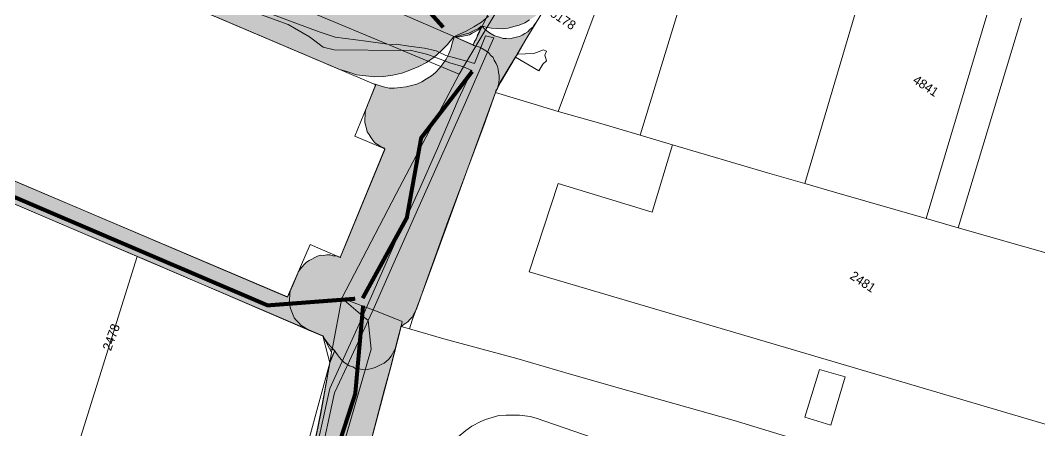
# Model space of a CAD drawing. Header units: metres. Extents: x -334141 to -333355, y -28168 to -27441.
# Drawn here: x -333791 to -333651.6, y -27742.8 to -27686.8 of the extents above; entities that cross this region are included whole.
import ezdxf

# ---------------------------------------------------------------- set-up
doc = ezdxf.new("R2010")
doc.units = ezdxf.units.M
for name, color, linetype, lineweight, true_color in [('EB-12-STREET-16-26M', 7, 'CONTINUOUS', 18, 0x4a5a46), ('EB-12-STREET-9-16M', 7, 'CONTINUOUS', 18, 0x84917d), ('EB-12-STREET-UNDER-9M', 7, 'CONTINUOUS', 18, 0xb7c0b2), ('EB-12-STREET-VOID', 7, 'CONTINUOUS', 18, 0xe5e8e1), ('EB-BASE-DIVIDING', 7, 'CONTINUOUS', 18, 0xc8bcac), ('EB-BASE-EASEMENTS', 7, 'CONTINUOUS', 18, 0x71806b), ('EB-BASE-PARCEL-NUMBERS', 7, 'CONTINUOUS', 9, 0x8a8d90), ('EB-BASE-PARCELS', 7, 'CONTINUOUS', 18, 0x8a8d90), ('EB-BASE-SECTIONS', 7, 'CONTINUOUS', 9, 0xded8cf), ('EB-BASE-SHEETS', 7, 'CONTINUOUS', 9, 0xded8cf), ('EB-BASE-STRUCTURES', 7, 'CONTINUOUS', 18, 0x4e504d), ('EB-PLOT-OUTLINE', 7, 'CONTINUOUS', 18, 0x151515)]:
    doc.layers.add(name, color=color, linetype=linetype, lineweight=lineweight, true_color=true_color)
doc.styles.add('OD-INTER', font='Inter.ttf')

msp = doc.modelspace()

# ---------------------------------------------------------------- hatches: boundary and pattern name
at = {"layer": 'EB-12-STREET-VOID', "transparency": 33554630}
for points in [[(-333731.79, -27689.1), (-333732.57, -27690.08), (-333733.43, -27690.93), (-333734.38, -27691.79), (-333735.43, -27692.53), (-333736.47, -27693.05), (-333737.69, -27693.56), (-333738.81, -27693.96), (-333740.03, -27694.25), (-333741.33, -27694.43), (-333742.53, -27694.5), (-333743.73, -27694.34), (-333745.02, -27694.19), (-333746.21, -27693.81), (-333747.4, -27693.44), (-333774.13, -27682.06), (-333775.31, -27681.46), (-333776.4, -27680.76), (-333777.39, -27680.06), (-333778.38, -27679.13), (-333779.18, -27678.22), (-333779.97, -27677.19), (-333780.58, -27676.06), (-333781.19, -27674.82), (-333781.52, -27673.69), (-333781.84, -27672.35), (-333781.98, -27671.12), (-333782.03, -27669.9), (-333781.98, -27668.57), (-333781.75, -27667.25), (-333781.43, -27666.04), (-333780.93, -27664.83), (-333780.42, -27663.74), (-333779.74, -27662.66), (-333778.96, -27661.57), (-333778, -27660.72), (-333773.5, -27656.33), (-333772.54, -27655.47), (-333771.4, -27654.74), (-333770.27, -27654.11), (-333769.05, -27653.6), (-333767.83, -27653.2), (-333766.53, -27652.91), (-333765.22, -27652.73), (-333763.84, -27652.78), (-333762.55, -27652.94), (-333761.26, -27653.21), (-333759.98, -27653.59), (-333742.53, -27660.2), (-333742.44, -27660.2), (-333731.2, -27664.48), (-333730.01, -27664.97), (-333728.92, -27665.56), (-333727.84, -27666.38), (-333726.94, -27667.18), (-333726.05, -27667.99), (-333725.25, -27669.02), (-333724.54, -27670.04), (-333724.03, -27671.17), (-333723.51, -27672.3), (-333723.19, -27673.53), (-333722.95, -27674.76), (-333722.81, -27675.99), (-333722.77, -27677.32), (-333722.9, -27678.54), (-333723.22, -27679.75), (-333723.54, -27680.96), (-333724.05, -27682.16), (-333724.64, -27683.25), (-333725.33, -27684.34), (-333726.1, -27685.31), (-333726.97, -27686.17), (-333727.92, -27687.02), (-333728.96, -27687.65), (-333730.09, -27688.28), (-333731.22, -27688.79), (-333731.69, -27689), (-333731.79, -27689.1)], [(-333720.33, -27668.64), (-333719.6, -27669), (-333718.97, -27669.35), (-333718.33, -27669.82), (-333717.7, -27670.29), (-333717.17, -27670.86), (-333716.63, -27671.43), (-333716.29, -27672.11), (-333715.94, -27672.79), (-333715.59, -27673.47), (-333715.44, -27674.25), (-333715.28, -27675.03), (-333715.21, -27675.81), (-333715.15, -27676.59), (-333715.27, -27677.37), (-333715.39, -27678.14), (-333715.69, -27678.9), (-333715.99, -27679.56), (-333716.29, -27680.22), (-333718.46, -27683.8), (-333718.65, -27684.02), (-333719.04, -27684.67), (-333719.53, -27685.32), (-333720.1, -27685.85), (-333720.67, -27686.28), (-333721.34, -27686.7), (-333722, -27687.12), (-333722.75, -27687.42), (-333723.5, -27687.62), (-333724.25, -27687.82), (-333724.99, -27687.9), (-333725.82, -27687.87), (-333726.56, -27687.85), (-333727.3, -27687.71), (-333727.57, -27687.59), (-333727.85, -27687.58), (-333727.94, -27687.57), (-333728.32, -27687.89), (-333728.98, -27688.2), (-333729.64, -27688.51), (-333730.39, -27688.71), (-333731.14, -27688.91), (-333731.6, -27689), (-333731.69, -27689), (-333731.22, -27688.79), (-333730.09, -27688.28), (-333728.96, -27687.65), (-333727.92, -27687.02), (-333726.97, -27686.17), (-333726.1, -27685.31), (-333725.33, -27684.34), (-333724.64, -27683.25), (-333724.05, -27682.16), (-333723.54, -27680.96), (-333723.22, -27679.75), (-333722.9, -27678.54), (-333722.77, -27677.32), (-333722.81, -27675.99), (-333722.95, -27674.76), (-333723.19, -27673.53), (-333723.51, -27672.3), (-333724.03, -27671.17), (-333724.54, -27670.04), (-333725.25, -27669.02), (-333726.05, -27667.99), (-333726.94, -27667.18), (-333727.84, -27666.38), (-333728.92, -27665.56), (-333730.01, -27664.97), (-333731.2, -27664.48), (-333720.33, -27668.64)], [(-333721.7, -27689.13), (-333722.98, -27691.41), (-333723.08, -27691.52), (-333723.08, -27691.52), (-333723.27, -27691.74), (-333723.27, -27691.74), (-333723.27, -27691.74), (-333723.27, -27691.74), (-333725.34, -27695.22), (-333725.94, -27696.53), (-333725.94, -27696.42), (-333725.94, -27696.42), (-333725.74, -27696.09), (-333725.63, -27695.65), (-333725.53, -27695.32), (-333725.51, -27694.77), (-333725.49, -27694.32), (-333725.57, -27693.88), (-333725.65, -27693.43), (-333725.73, -27693.09), (-333725.9, -27692.64), (-333726.16, -27692.19), (-333726.33, -27691.85), (-333726.69, -27691.5), (-333726.96, -27691.16), (-333727.32, -27690.93), (-333727.68, -27690.69), (-333728.14, -27690.45), (-333728.5, -27690.33), (-333728.96, -27690.2), (-333729.05, -27690.09), (-333729.05, -27690.09), (-333729.05, -27690.09), (-333728.85, -27689.65), (-333728.65, -27689.33), (-333728.55, -27689.11), (-333728.55, -27689.11), (-333728.55, -27689.11), (-333728.45, -27688.78), (-333728.35, -27688.56), (-333727.85, -27687.58), (-333727.85, -27687.58), (-333727.76, -27687.58), (-333727.58, -27687.81), (-333727.22, -27688.16), (-333726.95, -27688.39), (-333726.59, -27688.62), (-333726.13, -27688.86), (-333725.77, -27688.98), (-333725.31, -27689.11), (-333724.94, -27689.23), (-333724.48, -27689.25), (-333724.02, -27689.27), (-333723.55, -27689.17), (-333723.18, -27689.07), (-333722.71, -27688.98), (-333722.34, -27688.77), (-333721.96, -27688.56), (-333721.58, -27688.35), (-333721.29, -27688.03), (-333720.91, -27687.71), (-333720.71, -27687.39), (-333720.42, -27687.06), (-333721.7, -27689.13)], [(-333727.85, -27687.58), (-333728.14, -27687.9), (-333728.42, -27688.11), (-333728.8, -27688.32), (-333729.18, -27688.53), (-333729.56, -27688.74), (-333730.02, -27688.83), (-333730.4, -27688.93), (-333730.86, -27689.03), (-333731.23, -27689.01), (-333731.69, -27689), (-333731.6, -27689), (-333729.14, -27690.09), (-333729.14, -27690.09), (-333729.05, -27690.09), (-333728.96, -27690.2), (-333728.5, -27690.33), (-333728.14, -27690.45), (-333727.68, -27690.69), (-333727.32, -27690.93), (-333726.96, -27691.16), (-333726.69, -27691.5), (-333726.33, -27691.85), (-333726.16, -27692.19), (-333725.9, -27692.64), (-333725.73, -27693.09), (-333725.65, -27693.43), (-333725.57, -27693.88), (-333725.49, -27694.32), (-333725.51, -27694.77), (-333725.53, -27695.32), (-333725.63, -27695.65), (-333725.74, -27696.09), (-333725.94, -27696.42), (-333725.94, -27696.42), (-333726.04, -27696.74), (-333727.59, -27701.13), (-333727.59, -27701.13), (-333730.45, -27708.8), (-333730.45, -27708.8), (-333732.49, -27714.28), (-333735.47, -27722.5), (-333736.8, -27726.23), (-333737, -27726.55), (-333737.2, -27726.99), (-333737.4, -27727.32), (-333737.69, -27727.64), (-333737.98, -27727.96), (-333738.26, -27728.17), (-333738.64, -27728.38), (-333738.83, -27728.6), (-333738.92, -27728.59), (-333738.93, -27728.7), (-333739.57, -27731.12), (-333739.68, -27731.56), (-333739.87, -27731.89), (-333740.07, -27732.33), (-333740.27, -27732.65), (-333740.56, -27733.09), (-333740.95, -27733.41), (-333741.23, -27733.62), (-333741.61, -27733.83), (-333742.08, -27734.03), (-333742.46, -27734.24), (-333742.92, -27734.34), (-333743.3, -27734.43), (-333743.76, -27734.53), (-333744.22, -27734.51), (-333744.68, -27734.39), (-333745.15, -27734.37), (-333745.51, -27734.13), (-333745.97, -27734.01), (-333746.33, -27733.77), (-333746.69, -27733.54), (-333747.05, -27733.19), (-333747.31, -27732.85), (-333747.58, -27732.51), (-333747.85, -27732.16), (-333747.93, -27732.05), (-333748.02, -27731.94), (-333748.11, -27731.82), (-333748.2, -27731.71), (-333748.56, -27731.36), (-333748.82, -27731.02), (-333749.09, -27730.68), (-333749.35, -27730.33), (-333749.53, -27730), (-333749.62, -27729.88), (-333749.71, -27729.88), (-333751.44, -27729.15), (-333751.9, -27728.91), (-333752.26, -27728.68), (-333752.62, -27728.44), (-333752.89, -27728.1), (-333753.24, -27727.76), (-333753.51, -27727.41), (-333753.68, -27727.07), (-333753.85, -27726.62), (-333754.02, -27726.17), (-333754.1, -27725.73), (-333754.18, -27725.28), (-333754.16, -27724.84), (-333754.14, -27724.39), (-333754.13, -27724.06), (-333754.02, -27723.62), (-333753.82, -27723.18), (-333753.12, -27721.54), (-333752.92, -27721.11), (-333752.72, -27720.78), (-333752.43, -27720.46), (-333752.14, -27720.13), (-333751.85, -27719.81), (-333751.48, -27719.6), (-333751.1, -27719.39), (-333750.72, -27719.19), (-333750.34, -27718.98), (-333749.88, -27718.88), (-333749.51, -27718.9), (-333749.04, -27718.8), (-333748.67, -27718.81), (-333748.21, -27718.94), (-333747.75, -27718.96), (-333747.38, -27719.08), (-333747.2, -27719.2), (-333747.2, -27719.09), (-333747.2, -27719.09), (-333746.49, -27717.45), (-333742.24, -27707.05), (-333741.13, -27704.43), (-333741.12, -27704.32), (-333741.21, -27704.31), (-333741.21, -27704.2), (-333741.3, -27704.2), (-333741.76, -27703.96), (-333742.12, -27703.73), (-333742.48, -27703.49), (-333742.75, -27703.15), (-333743.01, -27702.81), (-333743.28, -27702.35), (-333743.54, -27702.01), (-333743.62, -27701.56), (-333743.79, -27701.11), (-333743.86, -27700.67), (-333743.85, -27700.22), (-333743.83, -27699.78), (-333743.82, -27699.34), (-333743.71, -27698.9), (-333743.51, -27698.46), (-333743.5, -27698.35), (-333742.39, -27695.61), (-333742.39, -27695.61), (-333742.48, -27695.5), (-333742.75, -27695.38), (-333742.02, -27695.63), (-333741.29, -27695.87), (-333740.55, -27696.01), (-333739.81, -27696.04), (-333738.98, -27695.96), (-333738.23, -27695.87), (-333737.48, -27695.67), (-333736.74, -27695.48), (-333736.08, -27695.17), (-333735.42, -27694.75), (-333734.75, -27694.33), (-333734.18, -27693.9), (-333733.6, -27693.26), (-333733.21, -27692.72), (-333732.73, -27692.07), (-333732.43, -27691.41), (-333732.12, -27690.65), (-333731.91, -27689.88), (-333731.7, -27689.22), (-333731.69, -27689), (-333731.6, -27689), (-333731.14, -27688.91), (-333730.39, -27688.71), (-333729.64, -27688.51), (-333728.98, -27688.2), (-333728.32, -27687.89), (-333727.94, -27687.57), (-333727.85, -27687.58), (-333727.85, -27687.58)], [(-333834.15, -27690.82), (-333834.06, -27690.82), (-333834.06, -27690.82), (-333831.59, -27691.8), (-333754.43, -27724.61), (-333753.62, -27722.75), (-333753.82, -27723.18), (-333754.02, -27723.62), (-333754.13, -27724.06), (-333754.14, -27724.39), (-333754.16, -27724.84), (-333754.18, -27725.28), (-333754.1, -27725.73), (-333754.02, -27726.17), (-333753.85, -27726.62), (-333753.68, -27727.07), (-333753.51, -27727.41), (-333753.24, -27727.76), (-333752.89, -27728.1), (-333752.62, -27728.44), (-333752.26, -27728.68), (-333751.9, -27728.91), (-333751.44, -27729.15), (-333773.15, -27719.84), (-333787.28, -27713.79), (-333803.7, -27706.77), (-333819.84, -27699.87), (-333839.36, -27691.52), (-333838.9, -27691.65), (-333838.53, -27691.77), (-333838.07, -27691.79), (-333837.61, -27691.81), (-333837.15, -27691.82), (-333836.77, -27691.73), (-333836.31, -27691.63), (-333835.93, -27691.53), (-333835.46, -27691.33), (-333835.09, -27691.12), (-333834.7, -27690.8), (-333834.42, -27690.59), (-333834.13, -27690.26), (-333833.84, -27689.83), (-333833.64, -27689.51), (-333833.44, -27689.07), (-333834.15, -27690.82)], [(-333740.32, -27734.1), (-333741.17, -27737.17), (-333744.49, -27749.93), (-333754.78, -27781.76), (-333754.78, -27781.76), (-333753.63, -27778.14), (-333753.53, -27777.7), (-333753.42, -27777.26), (-333753.4, -27776.82), (-333753.39, -27776.37), (-333753.46, -27775.93), (-333753.54, -27775.48), (-333753.71, -27775.03), (-333753.88, -27774.69), (-333754.15, -27774.35), (-333754.32, -27773.9), (-333754.68, -27773.66), (-333754.95, -27773.32), (-333755.31, -27773.09), (-333755.67, -27772.85), (-333756.03, -27772.62), (-333756.49, -27772.49), (-333756.95, -27772.36), (-333757.31, -27772.24), (-333757.78, -27772.22), (-333758.24, -27772.21), (-333758.61, -27772.3), (-333759.08, -27772.4), (-333759.54, -27772.49), (-333759.92, -27772.7), (-333760.3, -27772.91), (-333760.68, -27773.12), (-333760.97, -27773.44), (-333760, -27772.14), (-333759.11, -27770.62), (-333755.82, -27761.52), (-333751.92, -27750.45), (-333749.9, -27740.53), (-333748.64, -27733.58), (-333748.51, -27732.7), (-333748.51, -27732.7), (-333748.52, -27733.03), (-333748.63, -27733.36), (-333748.63, -27733.47), (-333748.63, -27733.47), (-333748.63, -27733.47), (-333748.02, -27731.94), (-333748.02, -27731.94), (-333747.93, -27732.05), (-333747.85, -27732.16), (-333747.58, -27732.51), (-333747.31, -27732.85), (-333747.05, -27733.19), (-333746.69, -27733.54), (-333746.33, -27733.77), (-333745.97, -27734.01), (-333745.51, -27734.13), (-333745.15, -27734.37), (-333744.68, -27734.39), (-333744.22, -27734.51), (-333743.76, -27734.53), (-333743.3, -27734.43), (-333742.92, -27734.34), (-333742.46, -27734.24), (-333742.08, -27734.03), (-333741.61, -27733.83), (-333741.23, -27733.62), (-333740.95, -27733.41), (-333740.56, -27733.09), (-333740.27, -27732.65), (-333740.07, -27732.33), (-333739.87, -27731.89), (-333739.68, -27731.56), (-333739.57, -27731.12), (-333740.32, -27734.1)]]:
    msp.add_hatch(color=256, dxfattribs=at).paths.add_polyline_path(points)

# ---------------------------------------------------------------- linework, layer by layer
at = {"layer": 'EB-12-STREET-16-26M', "const_width": 0.55}
msp.add_lwpolyline([(-333733.13, -27687.72), (-333742.13, -27677.75)], dxfattribs=at)
at = {"layer": 'EB-12-STREET-9-16M', "const_width": 0.55}
msp.add_lwpolyline([(-333729.18, -27693.75), (-333736.16, -27702.83), (-333738.12, -27713.75), (-333744.16, -27724.75)], dxfattribs=at)
at = {"layer": 'EB-12-STREET-UNDER-9M', "const_width": 0.55}
for points in [[(-333745.18, -27724.82), (-333757.15, -27725.73), (-333834.13, -27692.82), (-333839.12, -27684.76)], [(-333744.1, -27725.75), (-333745.17, -27737.81), (-333756.18, -27771.72), (-333757.15, -27780.79), (-333775.1, -27798.81)]]:
    msp.add_lwpolyline(points, dxfattribs=at)
at = {"layer": 'EB-12-STREET-VOID'}
for points in [[(-333726.97, -27686.17), (-333727.92, -27687.02), (-333728.96, -27687.65), (-333730.09, -27688.28), (-333731.22, -27688.79), (-333731.69, -27689), (-333731.79, -27689.1), (-333731.79, -27689.1), (-333732.57, -27690.08), (-333733.43, -27690.93), (-333734.38, -27691.79), (-333735.43, -27692.53), (-333736.47, -27693.05), (-333737.69, -27693.56), (-333738.81, -27693.96), (-333740.03, -27694.25), (-333741.33, -27694.43), (-333742.53, -27694.5), (-333743.73, -27694.34), (-333745.02, -27694.19), (-333746.21, -27693.81), (-333747.4, -27693.44), (-333774.13, -27682.06)], [(-333721.34, -27686.7), (-333722, -27687.12), (-333722.75, -27687.42), (-333723.5, -27687.62), (-333724.25, -27687.82), (-333724.99, -27687.9), (-333725.82, -27687.87), (-333726.56, -27687.85), (-333727.3, -27687.71), (-333727.57, -27687.59), (-333727.85, -27687.58), (-333727.94, -27687.57), (-333728.32, -27687.89), (-333728.98, -27688.2), (-333729.64, -27688.51), (-333730.39, -27688.71), (-333731.14, -27688.91), (-333731.6, -27689), (-333731.69, -27689), (-333731.22, -27688.79), (-333730.09, -27688.28), (-333728.96, -27687.65), (-333727.92, -27687.02), (-333726.97, -27686.17)], [(-333831.59, -27691.8), (-333754.43, -27724.61), (-333753.62, -27722.75), (-333753.82, -27723.18), (-333754.02, -27723.62), (-333754.13, -27724.06), (-333754.14, -27724.39), (-333754.16, -27724.84), (-333754.18, -27725.28), (-333754.1, -27725.73), (-333754.02, -27726.17), (-333753.85, -27726.62), (-333753.68, -27727.07), (-333753.51, -27727.41), (-333753.24, -27727.76), (-333752.89, -27728.1), (-333752.62, -27728.44), (-333752.26, -27728.68), (-333751.9, -27728.91), (-333751.44, -27729.15), (-333773.15, -27719.84), (-333787.28, -27713.79), (-333803.7, -27706.77)], [(-333751.92, -27750.45), (-333749.9, -27740.53), (-333748.64, -27733.58), (-333748.51, -27732.7), (-333748.51, -27732.7), (-333748.52, -27733.03), (-333748.63, -27733.36), (-333748.63, -27733.47), (-333748.63, -27733.47), (-333748.63, -27733.47), (-333748.02, -27731.94), (-333748.02, -27731.94), (-333747.93, -27732.05), (-333747.85, -27732.16), (-333747.58, -27732.51), (-333747.31, -27732.85), (-333747.05, -27733.19), (-333746.69, -27733.54), (-333746.33, -27733.77), (-333745.97, -27734.01), (-333745.51, -27734.13), (-333745.15, -27734.37), (-333744.68, -27734.39), (-333744.22, -27734.51), (-333743.76, -27734.53), (-333743.3, -27734.43), (-333742.92, -27734.34), (-333742.46, -27734.24), (-333742.08, -27734.03), (-333741.61, -27733.83), (-333741.23, -27733.62), (-333740.95, -27733.41), (-333740.56, -27733.09), (-333740.27, -27732.65), (-333740.07, -27732.33), (-333739.87, -27731.89), (-333739.68, -27731.56), (-333739.57, -27731.12), (-333740.32, -27734.1), (-333740.32, -27734.1), (-333741.17, -27737.17), (-333744.49, -27749.93)]]:
    msp.add_lwpolyline(points, dxfattribs=at)
for points in [[(-333721.7, -27689.13), (-333722.98, -27691.41), (-333723.08, -27691.52), (-333723.08, -27691.52), (-333723.27, -27691.74), (-333723.27, -27691.74), (-333723.27, -27691.74), (-333723.27, -27691.74), (-333725.34, -27695.22), (-333725.94, -27696.53), (-333725.94, -27696.42), (-333725.94, -27696.42), (-333725.74, -27696.09), (-333725.63, -27695.65), (-333725.53, -27695.32), (-333725.51, -27694.77), (-333725.49, -27694.32), (-333725.57, -27693.88), (-333725.65, -27693.43), (-333725.73, -27693.09), (-333725.9, -27692.64), (-333726.16, -27692.19), (-333726.33, -27691.85), (-333726.69, -27691.5), (-333726.96, -27691.16), (-333727.32, -27690.93), (-333727.68, -27690.69), (-333728.14, -27690.45), (-333728.5, -27690.33), (-333728.96, -27690.2), (-333729.05, -27690.09), (-333729.05, -27690.09), (-333729.05, -27690.09), (-333728.85, -27689.65), (-333728.65, -27689.33), (-333728.55, -27689.11), (-333728.55, -27689.11), (-333728.55, -27689.11), (-333728.45, -27688.78), (-333728.35, -27688.56), (-333727.85, -27687.58), (-333727.85, -27687.58), (-333727.76, -27687.58), (-333727.58, -27687.81), (-333727.22, -27688.16), (-333726.95, -27688.39), (-333726.59, -27688.62), (-333726.13, -27688.86), (-333725.77, -27688.98), (-333725.31, -27689.11), (-333724.94, -27689.23), (-333724.48, -27689.25), (-333724.02, -27689.27), (-333723.55, -27689.17), (-333723.18, -27689.07), (-333722.71, -27688.98), (-333722.34, -27688.77), (-333721.96, -27688.56), (-333721.58, -27688.35), (-333721.29, -27688.03), (-333720.91, -27687.71), (-333720.71, -27687.39), (-333720.42, -27687.06), (-333721.7, -27689.13)], [(-333727.85, -27687.58), (-333728.14, -27687.9), (-333728.42, -27688.11), (-333728.8, -27688.32), (-333729.18, -27688.53), (-333729.56, -27688.74), (-333730.02, -27688.83), (-333730.4, -27688.93), (-333730.86, -27689.03), (-333731.23, -27689.01), (-333731.69, -27689), (-333731.6, -27689), (-333729.14, -27690.09), (-333729.14, -27690.09), (-333729.05, -27690.09), (-333728.96, -27690.2), (-333728.5, -27690.33), (-333728.14, -27690.45), (-333727.68, -27690.69), (-333727.32, -27690.93), (-333726.96, -27691.16), (-333726.69, -27691.5), (-333726.33, -27691.85), (-333726.16, -27692.19), (-333725.9, -27692.64), (-333725.73, -27693.09), (-333725.65, -27693.43), (-333725.57, -27693.88), (-333725.49, -27694.32), (-333725.51, -27694.77), (-333725.53, -27695.32), (-333725.63, -27695.65), (-333725.74, -27696.09), (-333725.94, -27696.42), (-333725.94, -27696.42), (-333726.04, -27696.74), (-333727.59, -27701.13), (-333727.59, -27701.13), (-333730.45, -27708.8), (-333730.45, -27708.8), (-333732.49, -27714.28), (-333735.47, -27722.5), (-333736.8, -27726.23), (-333737, -27726.55), (-333737.2, -27726.99), (-333737.4, -27727.32), (-333737.69, -27727.64), (-333737.98, -27727.96), (-333738.26, -27728.17), (-333738.64, -27728.38), (-333738.83, -27728.6), (-333738.92, -27728.59), (-333738.93, -27728.7), (-333739.57, -27731.12), (-333739.68, -27731.56), (-333739.87, -27731.89), (-333740.07, -27732.33), (-333740.27, -27732.65), (-333740.56, -27733.09), (-333740.95, -27733.41), (-333741.23, -27733.62), (-333741.61, -27733.83), (-333742.08, -27734.03), (-333742.46, -27734.24), (-333742.92, -27734.34), (-333743.3, -27734.43), (-333743.76, -27734.53), (-333744.22, -27734.51), (-333744.68, -27734.39), (-333745.15, -27734.37), (-333745.51, -27734.13), (-333745.97, -27734.01), (-333746.33, -27733.77), (-333746.69, -27733.54), (-333747.05, -27733.19), (-333747.31, -27732.85), (-333747.58, -27732.51), (-333747.85, -27732.16), (-333747.93, -27732.05), (-333748.02, -27731.94), (-333748.11, -27731.82), (-333748.2, -27731.71), (-333748.56, -27731.36), (-333748.82, -27731.02), (-333749.09, -27730.68), (-333749.35, -27730.33), (-333749.53, -27730), (-333749.62, -27729.88), (-333749.71, -27729.88), (-333751.44, -27729.15), (-333751.9, -27728.91), (-333752.26, -27728.68), (-333752.62, -27728.44), (-333752.89, -27728.1), (-333753.24, -27727.76), (-333753.51, -27727.41), (-333753.68, -27727.07), (-333753.85, -27726.62), (-333754.02, -27726.17), (-333754.1, -27725.73), (-333754.18, -27725.28), (-333754.16, -27724.84), (-333754.14, -27724.39), (-333754.13, -27724.06), (-333754.02, -27723.62), (-333753.82, -27723.18), (-333753.12, -27721.54), (-333752.92, -27721.11), (-333752.72, -27720.78), (-333752.43, -27720.46), (-333752.14, -27720.13), (-333751.85, -27719.81), (-333751.48, -27719.6), (-333751.1, -27719.39), (-333750.72, -27719.19), (-333750.34, -27718.98), (-333749.88, -27718.88), (-333749.51, -27718.9), (-333749.04, -27718.8), (-333748.67, -27718.81), (-333748.21, -27718.94), (-333747.75, -27718.96), (-333747.38, -27719.08), (-333747.2, -27719.2), (-333747.2, -27719.09), (-333747.2, -27719.09), (-333746.49, -27717.45), (-333742.24, -27707.05), (-333741.13, -27704.43), (-333741.12, -27704.32), (-333741.21, -27704.31), (-333741.21, -27704.2), (-333741.3, -27704.2), (-333741.76, -27703.96), (-333742.12, -27703.73), (-333742.48, -27703.49), (-333742.75, -27703.15), (-333743.01, -27702.81), (-333743.28, -27702.35), (-333743.54, -27702.01), (-333743.62, -27701.56), (-333743.79, -27701.11), (-333743.86, -27700.67), (-333743.85, -27700.22), (-333743.83, -27699.78), (-333743.82, -27699.34), (-333743.71, -27698.9), (-333743.51, -27698.46), (-333743.5, -27698.35), (-333742.39, -27695.61), (-333742.39, -27695.61), (-333742.48, -27695.5), (-333742.75, -27695.38), (-333742.02, -27695.63), (-333741.29, -27695.87), (-333740.55, -27696.01), (-333739.81, -27696.04), (-333738.98, -27695.96), (-333738.23, -27695.87), (-333737.48, -27695.67), (-333736.74, -27695.48), (-333736.08, -27695.17), (-333735.42, -27694.75), (-333734.75, -27694.33), (-333734.18, -27693.9), (-333733.6, -27693.26), (-333733.21, -27692.72), (-333732.73, -27692.07), (-333732.43, -27691.41), (-333732.12, -27690.65), (-333731.91, -27689.88), (-333731.7, -27689.22), (-333731.69, -27689), (-333731.6, -27689), (-333731.14, -27688.91), (-333730.39, -27688.71), (-333729.64, -27688.51), (-333728.98, -27688.2), (-333728.32, -27687.89), (-333727.94, -27687.57), (-333727.85, -27687.58), (-333727.85, -27687.58)]]:
    msp.add_lwpolyline(points, close=True, dxfattribs=at)
at = {"layer": 'EB-BASE-DIVIDING'}
for points in [[(-333743.63, -27726.02), (-333744.15, -27727.18)], [(-333744.15, -27727.18), (-333745.12, -27729.37), (-333748.65, -27737.1), (-333749.79, -27742.22), (-333751.7, -27750.76), (-333753.23, -27757.05), (-333752.4, -27757.31), (-333752.03, -27755.77), (-333750.08, -27747.15), (-333748.02, -27737.67), (-333745.96, -27733.31), (-333743.4, -27727.81)], [(-333743.4, -27727.81), (-333742.71, -27726.34)]]:
    msp.add_lwpolyline(points, dxfattribs=at)
at = {"layer": 'EB-BASE-EASEMENTS'}
for points in [[(-333740.76, -27690.02), (-333743.7, -27689.6), (-333747.94, -27689.06), (-333750.09, -27688.33), (-333756.84, -27685.82), (-333770.02, -27681.04), (-333777.5, -27678.33), (-333776.8, -27679.3), (-333769.52, -27681.77), (-333754.33, -27687.33), (-333751.44, -27689.02), (-333749.55, -27690.45), (-333748.05, -27690.8), (-333738.73, -27690.87)], [(-333667.08, -27713.87), (-333658.51, -27685.13)], [(-333742.71, -27726.34), (-333740.21, -27720.66), (-333735.89, -27710.93), (-333730.09, -27697.98), (-333727.32, -27691.6), (-333726.22, -27689.17), (-333727.34, -27688.86), (-333728.87, -27692.68), (-333729.93, -27692.35)], [(-333729.93, -27692.35), (-333732.79, -27691.57), (-333734.12, -27690.93), (-333735.69, -27690.55), (-333737.84, -27690.29), (-333739.53, -27690), (-333740.52, -27690.12)], [(-333738.73, -27690.87), (-333737.65, -27690.83), (-333735.26, -27691.44), (-333732.26, -27692.56), (-333730.39, -27693.13)], [(-333730.39, -27693.13), (-333729.25, -27693.64), (-333731.08, -27697.63), (-333733.92, -27704.29), (-333736.43, -27709.91), (-333739.56, -27716.83), (-333743.63, -27726.02)]]:
    msp.add_lwpolyline(points, dxfattribs=at)
at = {"layer": 'EB-BASE-PARCELS'}
for points in [[(-333717.41, -27699.22), (-333707.59, -27672.73)], [(-333722.97, -27680.77), (-333724.75, -27683.69), (-333729.93, -27692.35)], [(-333723.03, -27691.4), (-333721.69, -27689.14), (-333719.3, -27685.17)], [(-333654.07, -27686.47), (-333662.7, -27715.11)], [(-333729.93, -27692.35), (-333730.39, -27693.13)], [(-333726.01, -27696.63), (-333725.32, -27695.24), (-333723.25, -27691.78)], [(-333723.25, -27691.78), (-333723.03, -27691.4)], [(-333730.39, -27693.13), (-333730.98, -27694.11)], [(-333726.01, -27696.63), (-333727.62, -27701.1), (-333730.45, -27708.84), (-333732.46, -27714.33), (-333735.45, -27722.47), (-333737.39, -27727.76), (-333737.74, -27728.92)], [(-333717.41, -27699.22), (-333720.7, -27698.23), (-333726.01, -27696.63)], [(-333706.22, -27702.45), (-333711.6, -27700.86), (-333717.41, -27699.22)], [(-333701.78, -27703.76), (-333706.22, -27702.45)], [(-333683.67, -27709.08), (-333688.81, -27707.59), (-333701.78, -27703.76)], [(-333803.72, -27706.74), (-333787.26, -27713.79), (-333773.16, -27719.81), (-333749.59, -27729.9), (-333748.68, -27731.6)], [(-333667.08, -27713.87), (-333679.65, -27710.25), (-333683.67, -27709.08)], [(-333662.7, -27715.11), (-333667.08, -27713.87)], [(-333662.7, -27715.11), (-333644.47, -27720.34)], [(-333747.02, -27724.74), (-333748.33, -27731.74)], [(-333747.02, -27724.74), (-333743.63, -27726.02)], [(-333742.71, -27726.34), (-333743.63, -27726.02)], [(-333738.91, -27728.6), (-333738.76, -27727.91), (-333742.71, -27726.34)], [(-333754.85, -27781.88), (-333744.49, -27749.89), (-333741.15, -27737.18), (-333740.29, -27734.12), (-333738.91, -27728.6)], [(-333737.74, -27728.92), (-333738.91, -27728.6)], [(-333737.74, -27728.92), (-333733.04, -27730.29), (-333723.06, -27733.01), (-333715.59, -27735.18), (-333708.06, -27737.3), (-333693.35, -27741.47), (-333658.51, -27752.09)], [(-333748.68, -27731.6), (-333748.4, -27732.13)], [(-333748.4, -27732.13), (-333748.66, -27733.56)], [(-333748.4, -27732.13), (-333748.33, -27731.74)], [(-333748.66, -27733.56), (-333749.93, -27740.49), (-333751.94, -27750.43), (-333755.85, -27761.47), (-333759.11, -27770.6), (-333759.99, -27772.1), (-333760.99, -27773.44), (-333762.56, -27774.75), (-333763.75, -27775.44), (-333765.32, -27776.01), (-333766.7, -27776.32), (-333768.17, -27776.4), (-333768.98, -27776.36)], [(-333707.48, -27745.62), (-333720.45, -27741.16), (-333721.24, -27740.93), (-333722.72, -27740.74), (-333724.52, -27740.75), (-333725.52, -27740.8), (-333727.34, -27741.33), (-333727.98, -27741.6), (-333729.25, -27742.22), (-333730.07, -27742.83), (-333731.12, -27743.72)]]:
    msp.add_lwpolyline(points, dxfattribs=at)
at = {"layer": 'EB-BASE-SECTIONS'}
for points in [[(-333751.19, -27685.68), (-333750.39, -27685.99), (-333740.76, -27690.02)], [(-333740.76, -27690.02), (-333740.52, -27690.12)], [(-333740.52, -27690.12), (-333738.73, -27690.87)], [(-333738.73, -27690.87), (-333738.62, -27690.91), (-333730.98, -27694.11)], [(-333730.98, -27694.11), (-333739.58, -27710.48), (-333747.02, -27724.74)]]:
    msp.add_lwpolyline(points, dxfattribs=at)
at = {"layer": 'EB-BASE-SHEETS'}
for points in [[(-333744.15, -27727.18), (-333747.02, -27724.74)], [(-333743.4, -27727.81), (-333744.15, -27727.18)], [(-333770.82, -27825.78), (-333767.89, -27817.8), (-333743.01, -27731.7), (-333743.4, -27727.81)]]:
    msp.add_lwpolyline(points, dxfattribs=at)
at = {"layer": 'EB-BASE-STRUCTURES'}
for points in [[(-333670.05, -27648.55), (-333692.16, -27641.94), (-333694.82, -27650.74), (-333690.76, -27651.97), (-333706.22, -27702.45)], [(-333754.43, -27724.56), (-333751.32, -27717.39), (-333747.22, -27719.19), (-333741.12, -27704.31), (-333745.25, -27702.58), (-333742.34, -27695.56), (-333821.84, -27661.77), (-333834.14, -27690.78)], [(-333749.63, -27681.15), (-333729.07, -27690.13), (-333718.89, -27669.18)], [(-333683.67, -27709.08), (-333675.13, -27680.09)], [(-333834.14, -27690.78), (-333754.43, -27724.56)], [(-333723.03, -27691.4), (-333720.76, -27691.29), (-333719.44, -27690.81), (-333719.01, -27690.99), (-333719.26, -27691.53), (-333719.03, -27692.28), (-333719.51, -27692.73), (-333720.06, -27693.66), (-333723.25, -27691.78)], [(-333623.29, -27710.88), (-333630.4, -27734.29), (-333630.94, -27734.27), (-333632.16, -27738.47), (-333635.66, -27737.49), (-333638.14, -27745.72), (-333721.38, -27721.15), (-333717.44, -27709.05), (-333704.57, -27712.97), (-333701.78, -27703.76)], [(-333748.33, -27731.74), (-333748.68, -27731.6)], [(-333748.66, -27733.56), (-333747.97, -27731.88), (-333748.33, -27731.74)], [(-333678.15, -27735.5), (-333680.13, -27742.09), (-333683.67, -27741.03), (-333681.7, -27734.5)], [(-333681.7, -27734.5), (-333678.15, -27735.5)]]:
    msp.add_lwpolyline(points, dxfattribs=at)
at = {"layer": 'EB-PLOT-OUTLINE'}
msp.add_lwpolyline([(-333790.63, -27769.01), (-333769.77, -27776.21), (-333757.48, -27766.04), (-333748.66, -27733.56), (-333748.92, -27732.53), (-333749.59, -27729.9), (-333775, -27719.03), (-333790.63, -27769.01)], close=True, dxfattribs=at)

# ---------------------------------------------------------------- texts
at = {"layer": 'EB-BASE-PARCEL-NUMBERS', "style": 'OD-INTER'}
for s, rotation, p in [('5178', 326.4553, (-333718.64, -27686.09)), ('4841', 326.4553, (-333669.03, -27695.21)), ('2481', 326.4553, (-333677.64, -27721.99)), ('2478', 69.9902, (-333778.6, -27732.03))]:
    msp.add_text(s, height=1.25, rotation=rotation, dxfattribs=at).set_placement(p)

doc.saveas('drawing.dxf')
